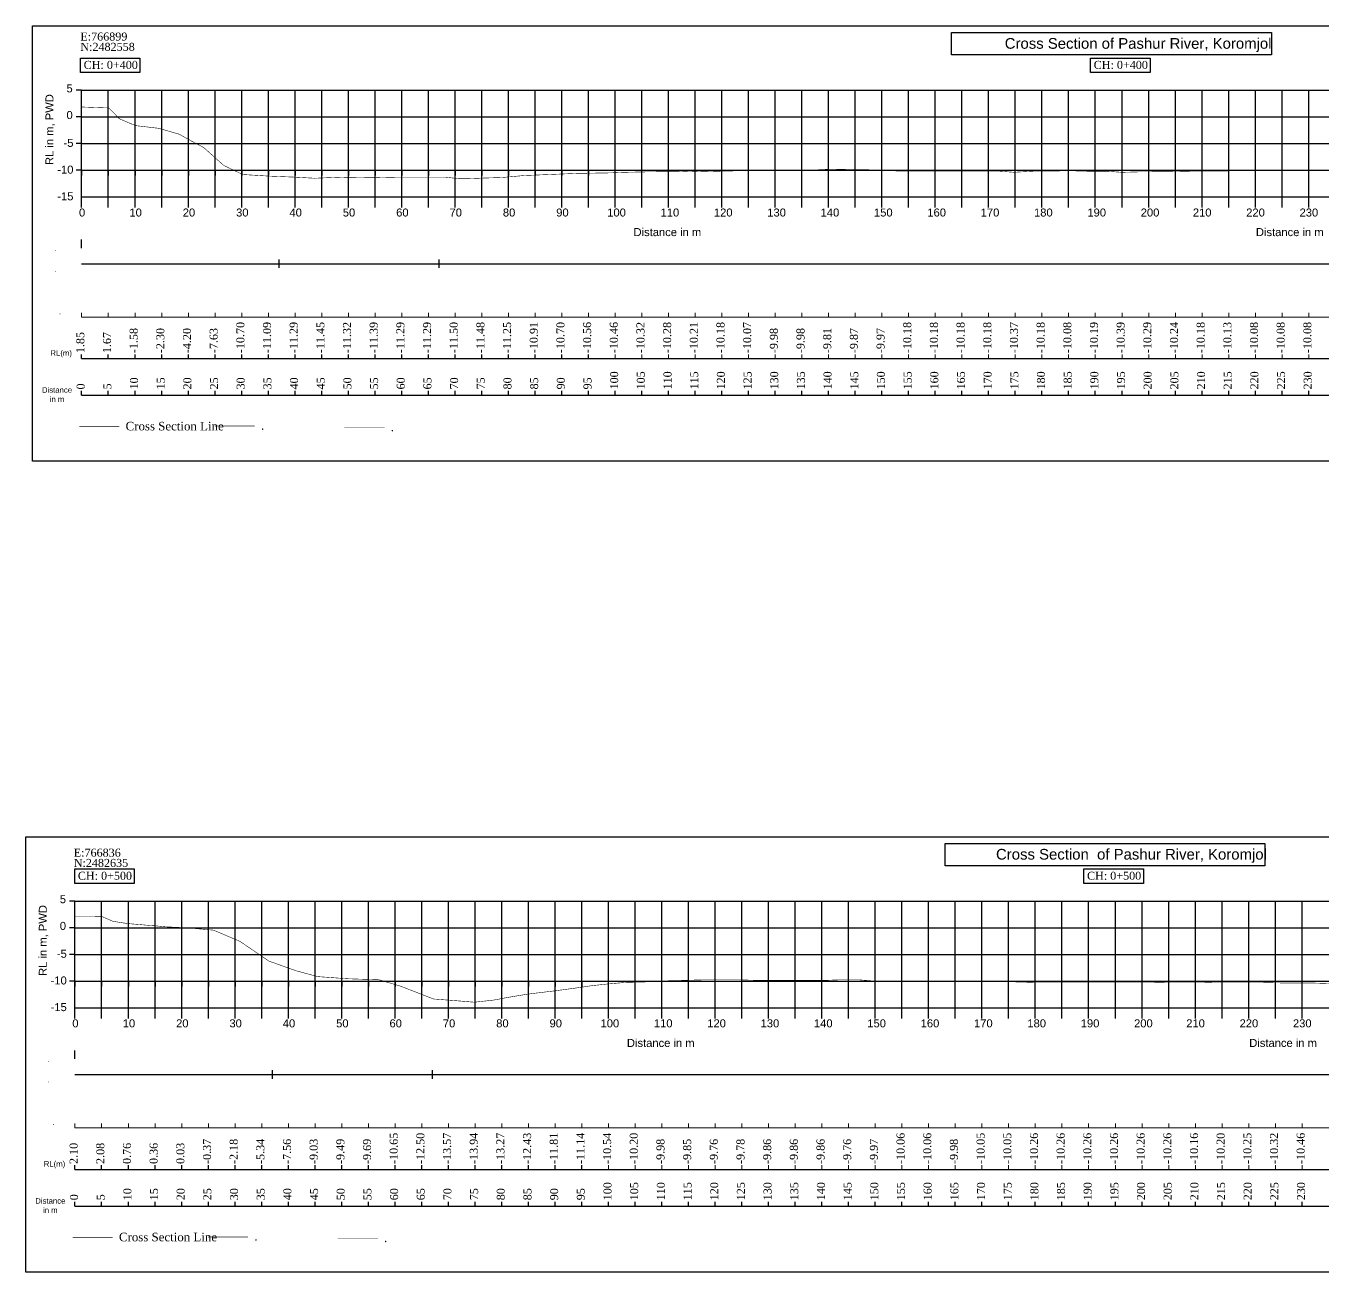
# Model space of a CAD drawing. Header units: inches. Extents: x 48 to 1763, y 126 to 359.
# Drawn here: x 986.5 to 1229.6, y 125.5 to 359 of the extents above; entities that cross this region are included whole.
import ezdxf

# ---------------------------------------------------------------- set-up
doc = ezdxf.new("R2010")
doc.units = ezdxf.units.IN
doc.header["$MEASUREMENT"] = 0
for name, color, linetype, lineweight in [('CS Line Prework', 3, 'Continuous', 30), ('Plate', 7, 'Continuous', 0), ('Text Post RL', 7, 'Continuous', 0)]:
    doc.layers.add(name, color=color, linetype=linetype, lineweight=lineweight)
for name, color, linetype in [('CS No', 7, 'Continuous'), ('Design marker', 7, 'Continuous'), ('Heading', 7, 'Continuous'), ('Major Grid', 253, 'Continuous'), ('Text_Design RL', 7, 'Continuous'), ('Text_Distance', 7, 'Continuous'), ('Text_Pre RL', 7, 'Continuous')]:
    doc.layers.add(name, color=color, linetype=linetype)
doc.styles.add('CS', font='times.ttf', dxfattribs={"height": 1})
doc.styles.add('EL', font='times.ttf', dxfattribs={"height": 1.6})
doc.styles.get("Standard").update_dxf_attribs({"font": 'arial.ttf'})

msp = doc.modelspace()

# ---------------------------------------------------------------- linework, layer by layer
for points in [[(987.75, 358.97), (1401.97, 358.97), (1401.97, 277.43), (987.75, 277.43)], [(1160.02, 357.73), (1219.96, 357.73), (1219.96, 353.56), (1160.02, 353.56)], [(996.75, 352.94), (1007.88, 352.94), (1007.88, 350.23), (996.75, 350.23)], [(1186.07, 352.94), (1197.2, 352.94), (1197.2, 350.23), (1186.07, 350.23)], [(986.51, 207.06), (1400.73, 207.06), (1400.73, 125.52), (986.51, 125.52)], [(1158.78, 205.81), (1218.72, 205.81), (1218.72, 201.64), (1158.78, 201.64)], [(995.66, 201.03), (1006.79, 201.03), (1006.79, 198.31), (995.66, 198.31)], [(1184.82, 201.03), (1195.95, 201.03), (1195.95, 198.31), (1184.82, 198.31)]]:
    msp.add_lwpolyline(points, close=True)
at = {"layer": 'CS Line Prework', "const_width": 0.1}
for points in [[(996.95, 343.79), (1002.02, 343.61), (1004.04, 341.58), (1006.07, 340.71), (1007.08, 340.3), (1007.08, 340.3), (1007.08, 340.3), (1007.08, 340.3), (1007.08, 340.3), (1011.43, 339.79), (1015.24, 338.69), (1017.55, 337.4), (1019.82, 336.2), (1023.58, 332.84), (1027.14, 331.14), (1032.09, 330.84), (1037.04, 330.64), (1040.6, 330.44), (1045.55, 330.64), (1051.59, 330.54), (1056.53, 330.65), (1061.28, 330.65), (1065.04, 330.65), (1067.49, 330.38), (1069.81, 330.38), (1072.48, 330.48), (1075.78, 330.58), (1079.89, 330.95), (1084.84, 331.15), (1089.78, 331.35), (1096.12, 331.45), (1098.59, 331.55), (1103.54, 331.65), (1108.44, 331.67), (1110.91, 331.77), (1113.59, 331.67), (1117.25, 331.77), (1121.11, 331.87), (1123.78, 331.87), (1127.61, 331.97), (1131.46, 331.96), (1133.53, 331.95), (1137.4, 332.15), (1140.7, 332.08), (1143.75, 332.05), (1147.04, 331.96), (1150.48, 331.76), (1153.88, 331.76), (1157.75, 331.76), (1160.42, 331.76), (1164.24, 331.76), (1169.03, 331.76), (1171.7, 331.56), (1175.38, 331.76), (1178.2, 331.76), (1181.86, 331.86), (1185.46, 331.75), (1189.13, 331.75), (1191.96, 331.55), (1195.63, 331.65), (1199.88, 331.66), (1204.94, 331.76), (1209.73, 331.76), (1213.79, 331.86), (1218.99, 331.86), (1222.86, 331.86), (1227.66, 331.86), (1231.67, 331.96)], [(995.7, 192.13), (1000.77, 192.11), (1002.8, 191.23), (1004.72, 190.93), (1005.7, 190.79), (1007.71, 190.63), (1009.71, 190.45), (1010.71, 190.39), (1012.69, 190.19), (1015.72, 190.06), (1015.72, 190.06), (1015.72, 190.06), (1015.72, 190.06), (1018.24, 189.87), (1021.66, 189.57), (1026.61, 187.47), (1032.05, 183.77), (1037.11, 181.97), (1041.18, 180.87), (1046.69, 180.47), (1052.71, 180.27), (1056.73, 179.07), (1062.91, 176.67), (1066.92, 176.37), (1070.53, 176.07), (1074.19, 176.47), (1076.83, 176.97), (1080.43, 177.57), (1085.38, 178.17), (1089.2, 178.67), (1092.6, 179.17), (1095.43, 179.47), (1098.77, 179.77), (1102.5, 179.87), (1106.26, 180.07), (1110.16, 180.17), (1113.84, 180.27), (1117.24, 180.27), (1119.87, 180.27), (1123.4, 180.17), (1127.1, 180.17), (1130.5, 180.17), (1133.13, 180.17), (1136.54, 180.17), (1139.17, 180.27), (1142.57, 180.27), (1145.05, 180.07), (1148.6, 179.97), (1153.7, 179.97), (1157.11, 179.97), (1162.21, 180.07), (1165.82, 179.97), (1169.48, 180.07), (1172.11, 179.87), (1175.52, 179.77), (1178.19, 179.77), (1180.67, 179.77), (1184.48, 179.77), (1187.89, 179.77), (1193.19, 179.77), (1197.78, 179.77), (1202.89, 179.87), (1205.36, 179.87), (1208.97, 179.77), (1214.07, 179.77), (1217.47, 179.77), (1222.42, 179.67), (1227.53, 179.67), (1230.74, 179.57)]]:
    msp.add_lwpolyline(points, dxfattribs=at)
at = {"layer": 'Design marker'}
for p, q in [((1033.95, 313.63), (1033.95, 315.23)), ((1063.95, 313.63), (1063.95, 315.23)), ((1032.7, 161.71), (1032.7, 163.31)), ((1062.7, 161.71), (1062.7, 163.31))]:
    msp.add_line(p, q, dxfattribs=at)
at = {"layer": 'Major Grid', "linetype": 'Continuous'}
for p, q in [((996.95, 346.94), (995.95, 346.94)), ((996.95, 324.94), (996.95, 346.94)), ((996.95, 346.94), (1401.97, 346.94)), ((1001.95, 324.94), (1001.95, 346.94)), ((1006.95, 324.94), (1006.95, 346.94)), ((1011.95, 324.94), (1011.95, 346.94)), ((1016.95, 324.94), (1016.95, 346.94)), ((1021.95, 324.94), (1021.95, 346.94)), ((1026.95, 324.94), (1026.95, 346.94)), ((1031.95, 324.94), (1031.95, 346.94)), ((1036.95, 324.94), (1036.95, 346.94)), ((1041.95, 324.94), (1041.95, 346.94)), ((1046.95, 324.94), (1046.95, 346.94)), ((1051.95, 324.94), (1051.95, 346.94)), ((1056.95, 324.94), (1056.95, 346.94)), ((1061.95, 324.94), (1061.95, 346.94)), ((1066.95, 324.94), (1066.95, 346.94)), ((1071.95, 324.94), (1071.95, 346.94)), ((1076.95, 324.94), (1076.95, 346.94)), ((1081.95, 324.94), (1081.95, 346.94)), ((1086.95, 324.94), (1086.95, 346.94)), ((1091.95, 324.94), (1091.95, 346.94)), ((1096.95, 324.94), (1096.95, 346.94)), ((1101.95, 324.94), (1101.95, 346.94)), ((1106.95, 324.94), (1106.95, 346.94)), ((1111.95, 324.94), (1111.95, 346.94)), ((1116.95, 324.94), (1116.95, 346.94)), ((1121.95, 324.94), (1121.95, 346.94)), ((1126.95, 324.94), (1126.95, 346.94)), ((1131.95, 324.94), (1131.95, 346.94)), ((1136.95, 324.94), (1136.95, 346.94)), ((1141.95, 324.94), (1141.95, 346.94)), ((1146.95, 324.94), (1146.95, 346.94)), ((1151.95, 324.94), (1151.95, 346.94)), ((1156.95, 324.94), (1156.95, 346.94)), ((1161.95, 324.94), (1161.95, 346.94)), ((1166.95, 324.94), (1166.95, 346.94)), ((1171.95, 324.94), (1171.95, 346.94)), ((1176.95, 324.94), (1176.95, 346.94)), ((1181.95, 324.94), (1181.95, 346.94)), ((1186.95, 324.94), (1186.95, 346.94)), ((1191.95, 324.94), (1191.95, 346.94)), ((1196.95, 324.94), (1196.95, 346.94)), ((1201.95, 324.94), (1201.95, 346.94)), ((1206.95, 324.94), (1206.95, 346.94)), ((1211.95, 324.94), (1211.95, 346.94)), ((1216.95, 324.94), (1216.95, 346.94)), ((1221.95, 324.94), (1221.95, 346.94)), ((1226.95, 324.94), (1226.95, 346.94)), ((996.95, 341.94), (995.95, 341.94)), ((996.95, 341.94), (1401.97, 341.94)), ((996.95, 336.94), (995.95, 336.94)), ((996.95, 336.94), (1401.97, 336.94)), ((996.95, 331.94), (995.95, 331.94)), ((996.95, 331.94), (996.95, 330.94)), ((996.95, 331.94), (1401.97, 331.94)), ((996.95, 331.94), (1401.97, 331.94)), ((1001.95, 331.94), (1001.95, 330.94)), ((1006.95, 331.94), (1006.95, 330.94)), ((1011.95, 331.94), (1011.95, 330.94)), ((1016.95, 331.94), (1016.95, 330.94)), ((1021.95, 331.94), (1021.95, 330.94)), ((1026.95, 331.94), (1026.95, 330.94)), ((1031.95, 331.94), (1031.95, 330.94)), ((1036.95, 331.94), (1036.95, 330.94)), ((1041.95, 331.94), (1041.95, 330.94)), ((1046.95, 331.94), (1046.95, 330.94)), ((1051.95, 331.94), (1051.95, 330.94)), ((1056.95, 331.94), (1056.95, 330.94)), ((1061.95, 331.94), (1061.95, 330.94)), ((1066.95, 331.94), (1066.95, 330.94)), ((1071.95, 331.94), (1071.95, 330.94)), ((1076.95, 331.94), (1076.95, 330.94)), ((1081.95, 331.94), (1081.95, 330.94)), ((1086.95, 331.94), (1086.95, 330.94)), ((1091.95, 331.94), (1091.95, 330.94)), ((996.95, 326.94), (1401.97, 326.94)), ((995.7, 195.03), (994.7, 195.03)), ((995.7, 173.03), (995.7, 195.03)), ((995.7, 195.03), (1400.73, 195.03)), ((1000.7, 173.03), (1000.7, 195.03)), ((1005.7, 173.03), (1005.7, 195.03)), ((1010.7, 173.03), (1010.7, 195.03)), ((1015.7, 173.03), (1015.7, 195.03)), ((1020.7, 173.03), (1020.7, 195.03)), ((1025.7, 173.03), (1025.7, 195.03)), ((1030.7, 173.03), (1030.7, 195.03)), ((1035.7, 173.03), (1035.7, 195.03)), ((1040.7, 173.03), (1040.7, 195.03)), ((1045.7, 173.03), (1045.7, 195.03)), ((1050.7, 173.03), (1050.7, 195.03)), ((1055.7, 173.03), (1055.7, 195.03)), ((1060.7, 173.03), (1060.7, 195.03)), ((1065.7, 173.03), (1065.7, 195.03)), ((1070.7, 173.03), (1070.7, 195.03)), ((1075.7, 173.03), (1075.7, 195.03)), ((1080.7, 173.03), (1080.7, 195.03)), ((1085.7, 173.03), (1085.7, 195.03)), ((1090.7, 173.03), (1090.7, 195.03)), ((1095.7, 173.03), (1095.7, 195.03)), ((1100.7, 173.03), (1100.7, 195.03)), ((1105.7, 173.03), (1105.7, 195.03)), ((1110.7, 173.03), (1110.7, 195.03)), ((1115.7, 173.03), (1115.7, 195.03)), ((1120.7, 173.03), (1120.7, 195.03)), ((1125.7, 173.03), (1125.7, 195.03)), ((1130.7, 173.03), (1130.7, 195.03)), ((1135.7, 173.03), (1135.7, 195.03)), ((1140.7, 173.03), (1140.7, 195.03)), ((1145.7, 173.03), (1145.7, 195.03)), ((1150.7, 173.03), (1150.7, 195.03)), ((1155.7, 173.03), (1155.7, 195.03)), ((1160.7, 173.03), (1160.7, 195.03)), ((1165.7, 173.03), (1165.7, 195.03)), ((1170.7, 173.03), (1170.7, 195.03)), ((1175.7, 173.03), (1175.7, 195.03)), ((1180.7, 173.03), (1180.7, 195.03)), ((1185.7, 173.03), (1185.7, 195.03)), ((1190.7, 173.03), (1190.7, 195.03)), ((1195.7, 173.03), (1195.7, 195.03)), ((1200.7, 173.03), (1200.7, 195.03)), ((1205.7, 173.03), (1205.7, 195.03)), ((1210.7, 173.03), (1210.7, 195.03)), ((1215.7, 173.03), (1215.7, 195.03)), ((1220.7, 173.03), (1220.7, 195.03)), ((1225.7, 173.03), (1225.7, 195.03)), ((995.7, 190.03), (994.7, 190.03)), ((995.7, 190.03), (1400.73, 190.03)), ((995.7, 185.03), (994.7, 185.03)), ((995.7, 185.03), (1400.73, 185.03)), ((995.7, 180.03), (994.7, 180.03)), ((995.7, 180.03), (995.7, 179.03)), ((995.7, 180.03), (1400.73, 180.03)), ((995.7, 180.03), (1400.73, 180.03)), ((1000.7, 180.03), (1000.7, 179.03)), ((1005.7, 180.03), (1005.7, 179.03)), ((1010.7, 180.03), (1010.7, 179.03)), ((1015.7, 180.03), (1015.7, 179.03)), ((1020.7, 180.03), (1020.7, 179.03)), ((1025.7, 180.03), (1025.7, 179.03)), ((1030.7, 180.03), (1030.7, 179.03)), ((1035.7, 180.03), (1035.7, 179.03)), ((1040.7, 180.03), (1040.7, 179.03)), ((1045.7, 180.03), (1045.7, 179.03)), ((1050.7, 180.03), (1050.7, 179.03)), ((1055.7, 180.03), (1055.7, 179.03)), ((1060.7, 180.03), (1060.7, 179.03)), ((1065.7, 180.03), (1065.7, 179.03)), ((1070.7, 180.03), (1070.7, 179.03)), ((1075.7, 180.03), (1075.7, 179.03)), ((1080.7, 180.03), (1080.7, 179.03)), ((1085.7, 180.03), (1085.7, 179.03)), ((1090.7, 180.03), (1090.7, 179.03)), ((995.7, 175.03), (1400.73, 175.03))]:
    msp.add_line(p, q, dxfattribs=at)
at = {"layer": 'Plate', "color": 3, "const_width": 0.1}
for points in [[(1004.01, 283.88), (996.5, 283.88)], [(1002.77, 131.97), (995.25, 131.97)]]:
    msp.add_lwpolyline(points, dxfattribs=at)
at = {"layer": 'Plate', "color": 1, "const_width": 0.1}
for points in [[(1029.4, 284.02), (1021.88, 284.02)], [(1028.15, 132.1), (1020.63, 132.1)]]:
    msp.add_lwpolyline(points, dxfattribs=at)
at = {"layer": 'Plate', "const_width": 0.1}
for points in [[(1053.72, 283.73), (1046.2, 283.73)], [(1052.47, 131.81), (1044.95, 131.81)]]:
    msp.add_lwpolyline(points, dxfattribs=at)
at = {"layer": 'Text Post RL'}
for p, q in [((996.95, 304.44), (996.95, 305.24)), ((996.95, 304.44), (996.95, 305.24)), ((1001.95, 304.44), (1001.95, 305.24)), ((1006.95, 304.44), (1006.95, 305.24)), ((1011.95, 304.44), (1011.95, 305.24)), ((1016.95, 304.44), (1016.95, 305.24)), ((1021.95, 304.44), (1021.95, 305.24)), ((1026.95, 304.44), (1026.95, 305.24)), ((1031.95, 304.44), (1031.95, 305.24)), ((1036.95, 304.44), (1036.95, 305.24)), ((1041.95, 304.44), (1041.95, 305.24)), ((1046.95, 304.44), (1046.95, 305.24)), ((1051.95, 304.44), (1051.95, 305.24)), ((1056.95, 304.44), (1056.95, 305.24)), ((1061.95, 304.44), (1061.95, 305.24)), ((1066.95, 304.44), (1066.95, 305.24)), ((1071.95, 304.44), (1071.95, 305.24)), ((1076.95, 304.44), (1076.95, 305.24)), ((1081.95, 304.44), (1081.95, 305.24)), ((1086.95, 304.44), (1086.95, 305.24)), ((1091.95, 304.44), (1091.95, 305.24)), ((1096.95, 304.44), (1096.95, 305.24)), ((1101.95, 304.44), (1101.95, 305.24)), ((1106.95, 304.44), (1106.95, 305.24)), ((1111.95, 304.44), (1111.95, 305.24)), ((1116.95, 304.44), (1116.95, 305.24)), ((1121.95, 304.44), (1121.95, 305.24)), ((1126.95, 304.44), (1126.95, 305.24)), ((1131.95, 304.44), (1131.95, 305.24)), ((1136.95, 304.44), (1136.95, 305.24)), ((1141.95, 304.44), (1141.95, 305.24)), ((1146.95, 304.44), (1146.95, 305.24)), ((1151.95, 304.44), (1151.95, 305.24)), ((1156.95, 304.44), (1156.95, 305.24)), ((1161.95, 304.44), (1161.95, 305.24)), ((1166.95, 304.44), (1166.95, 305.24)), ((1171.95, 304.44), (1171.95, 305.24)), ((1176.95, 304.44), (1176.95, 305.24)), ((1181.95, 304.44), (1181.95, 305.24)), ((1186.95, 304.44), (1186.95, 305.24)), ((1191.95, 304.44), (1191.95, 305.24)), ((1196.95, 304.44), (1196.95, 305.24)), ((1201.95, 304.44), (1201.95, 305.24)), ((1206.95, 304.44), (1206.95, 305.24)), ((1211.95, 304.44), (1211.95, 305.24)), ((1216.95, 304.44), (1216.95, 305.24)), ((1221.95, 304.44), (1221.95, 305.24)), ((1226.95, 304.44), (1226.95, 305.24)), ((1096.95, 296.65), (1096.95, 297.45)), ((1101.95, 296.65), (1101.95, 297.45)), ((1106.95, 296.65), (1106.95, 297.45)), ((1111.95, 296.65), (1111.95, 297.45)), ((1116.95, 296.65), (1116.95, 297.45)), ((1121.95, 296.65), (1121.95, 297.45)), ((1126.95, 296.65), (1126.95, 297.45)), ((1131.95, 296.65), (1131.95, 297.45)), ((1136.95, 296.65), (1136.95, 297.45)), ((1141.95, 296.65), (1141.95, 297.45)), ((1146.95, 296.65), (1146.95, 297.45)), ((1151.95, 296.65), (1151.95, 297.45)), ((1156.95, 296.65), (1156.95, 297.45)), ((1161.95, 296.65), (1161.95, 297.45)), ((1166.95, 296.65), (1166.95, 297.45)), ((1171.95, 296.65), (1171.95, 297.45)), ((1176.95, 296.65), (1176.95, 297.45)), ((1181.95, 296.65), (1181.95, 297.45)), ((1186.95, 296.65), (1186.95, 297.45)), ((1191.95, 296.65), (1191.95, 297.45)), ((1196.95, 296.65), (1196.95, 297.45)), ((1201.95, 296.65), (1201.95, 297.45)), ((1206.95, 296.65), (1206.95, 297.45)), ((1211.95, 296.65), (1211.95, 297.45)), ((1216.95, 296.65), (1216.95, 297.45)), ((1221.95, 296.65), (1221.95, 297.45)), ((1226.95, 296.65), (1226.95, 297.45)), ((995.7, 152.53), (995.7, 153.33)), ((995.7, 152.53), (995.7, 153.33)), ((1000.7, 152.53), (1000.7, 153.33)), ((1005.7, 152.53), (1005.7, 153.33)), ((1010.7, 152.53), (1010.7, 153.33)), ((1015.7, 152.53), (1015.7, 153.33)), ((1020.7, 152.53), (1020.7, 153.33)), ((1025.7, 152.53), (1025.7, 153.33)), ((1030.7, 152.53), (1030.7, 153.33)), ((1035.7, 152.53), (1035.7, 153.33)), ((1040.7, 152.53), (1040.7, 153.33)), ((1045.7, 152.53), (1045.7, 153.33)), ((1050.7, 152.53), (1050.7, 153.33)), ((1055.7, 152.53), (1055.7, 153.33)), ((1060.7, 152.53), (1060.7, 153.33)), ((1065.7, 152.53), (1065.7, 153.33)), ((1070.7, 152.53), (1070.7, 153.33)), ((1075.7, 152.53), (1075.7, 153.33)), ((1080.7, 152.53), (1080.7, 153.33)), ((1085.7, 152.53), (1085.7, 153.33)), ((1090.7, 152.53), (1090.7, 153.33)), ((1095.7, 152.53), (1095.7, 153.33)), ((1100.7, 152.53), (1100.7, 153.33)), ((1105.7, 152.53), (1105.7, 153.33)), ((1110.7, 152.53), (1110.7, 153.33)), ((1115.7, 152.53), (1115.7, 153.33)), ((1120.7, 152.53), (1120.7, 153.33)), ((1125.7, 152.53), (1125.7, 153.33)), ((1130.7, 152.53), (1130.7, 153.33)), ((1135.7, 152.53), (1135.7, 153.33)), ((1140.7, 152.53), (1140.7, 153.33)), ((1145.7, 152.53), (1145.7, 153.33)), ((1150.7, 152.53), (1150.7, 153.33)), ((1155.7, 152.53), (1155.7, 153.33)), ((1160.7, 152.53), (1160.7, 153.33)), ((1165.7, 152.53), (1165.7, 153.33)), ((1170.7, 152.53), (1170.7, 153.33)), ((1175.7, 152.53), (1175.7, 153.33)), ((1180.7, 152.53), (1180.7, 153.33)), ((1185.7, 152.53), (1185.7, 153.33)), ((1190.7, 152.53), (1190.7, 153.33)), ((1195.7, 152.53), (1195.7, 153.33)), ((1200.7, 152.53), (1200.7, 153.33)), ((1205.7, 152.53), (1205.7, 153.33)), ((1210.7, 152.53), (1210.7, 153.33)), ((1215.7, 152.53), (1215.7, 153.33)), ((1220.7, 152.53), (1220.7, 153.33)), ((1225.7, 152.53), (1225.7, 153.33)), ((1095.7, 144.74), (1095.7, 145.54)), ((1100.7, 144.74), (1100.7, 145.54)), ((1105.7, 144.74), (1105.7, 145.54)), ((1110.7, 144.74), (1110.7, 145.54)), ((1115.7, 144.74), (1115.7, 145.54)), ((1120.7, 144.74), (1120.7, 145.54)), ((1125.7, 144.74), (1125.7, 145.54)), ((1130.7, 144.74), (1130.7, 145.54)), ((1135.7, 144.74), (1135.7, 145.54)), ((1140.7, 144.74), (1140.7, 145.54)), ((1145.7, 144.74), (1145.7, 145.54)), ((1150.7, 144.74), (1150.7, 145.54)), ((1155.7, 144.74), (1155.7, 145.54)), ((1160.7, 144.74), (1160.7, 145.54)), ((1165.7, 144.74), (1165.7, 145.54)), ((1170.7, 144.74), (1170.7, 145.54)), ((1175.7, 144.74), (1175.7, 145.54)), ((1180.7, 144.74), (1180.7, 145.54)), ((1185.7, 144.74), (1185.7, 145.54)), ((1190.7, 144.74), (1190.7, 145.54)), ((1195.7, 144.74), (1195.7, 145.54)), ((1200.7, 144.74), (1200.7, 145.54)), ((1205.7, 144.74), (1205.7, 145.54)), ((1210.7, 144.74), (1210.7, 145.54)), ((1215.7, 144.74), (1215.7, 145.54)), ((1220.7, 144.74), (1220.7, 145.54)), ((1225.7, 144.74), (1225.7, 145.54))]:
    msp.add_line(p, q, dxfattribs=at)
at = {"layer": 'Text Post RL', "linetype": 'Continuous'}
for p, q in [((996.95, 304.44), (1401.97, 304.44)), ((995.7, 152.53), (1400.73, 152.53))]:
    msp.add_line(p, q, dxfattribs=at)
at = {"layer": 'Text_Design RL'}
for p, q in [((996.95, 317.35), (996.95, 318.95)), ((995.7, 165.44), (995.7, 167.04))]:
    msp.add_line(p, q, dxfattribs=at)
at = {"layer": 'Text_Design RL', "linetype": 'Continuous'}
for p, q in [((996.95, 314.43), (1401.97, 314.43)), ((995.7, 162.51), (1400.73, 162.51))]:
    msp.add_line(p, q, dxfattribs=at)
at = {"layer": 'Text_Distance'}
for p, q in [((996.95, 289.8), (996.95, 290.6)), ((996.95, 289.8), (996.95, 290.6)), ((1001.95, 289.8), (1001.95, 290.6)), ((1006.95, 289.8), (1006.95, 290.6)), ((1011.95, 289.8), (1011.95, 290.6)), ((1016.95, 289.8), (1016.95, 290.6)), ((1021.95, 289.8), (1021.95, 290.6)), ((1026.95, 289.8), (1026.95, 290.6)), ((1031.95, 289.8), (1031.95, 290.6)), ((1036.95, 289.8), (1036.95, 290.6)), ((1041.95, 289.8), (1041.95, 290.6)), ((1046.95, 289.8), (1046.95, 290.6)), ((1051.95, 289.8), (1051.95, 290.6)), ((1056.95, 289.8), (1056.95, 290.6)), ((1061.95, 289.8), (1061.95, 290.6)), ((1066.95, 289.8), (1066.95, 290.6)), ((1071.95, 289.8), (1071.95, 290.6)), ((1076.95, 289.8), (1076.95, 290.6)), ((1081.95, 289.8), (1081.95, 290.6)), ((1086.95, 289.8), (1086.95, 290.6)), ((1091.95, 289.8), (1091.95, 290.6)), ((1096.95, 289.8), (1096.95, 290.6)), ((1101.95, 289.8), (1101.95, 290.6)), ((1106.95, 289.8), (1106.95, 290.6)), ((1111.95, 289.8), (1111.95, 290.6)), ((1116.95, 289.8), (1116.95, 290.6)), ((1121.95, 289.8), (1121.95, 290.6)), ((1126.95, 289.8), (1126.95, 290.6)), ((1131.95, 289.8), (1131.95, 290.6)), ((1136.95, 289.8), (1136.95, 290.6)), ((1141.95, 289.8), (1141.95, 290.6)), ((1146.95, 289.8), (1146.95, 290.6)), ((1151.95, 289.8), (1151.95, 290.6)), ((1156.95, 289.8), (1156.95, 290.6)), ((1161.95, 289.8), (1161.95, 290.6)), ((1166.95, 289.8), (1166.95, 290.6)), ((1171.95, 289.8), (1171.95, 290.6)), ((1176.95, 289.8), (1176.95, 290.6)), ((1181.95, 289.8), (1181.95, 290.6)), ((1186.95, 289.8), (1186.95, 290.6)), ((1191.95, 289.8), (1191.95, 290.6)), ((1196.95, 289.8), (1196.95, 290.6)), ((1201.95, 289.8), (1201.95, 290.6)), ((1206.95, 289.8), (1206.95, 290.6)), ((1211.95, 289.8), (1211.95, 290.6)), ((1216.95, 289.8), (1216.95, 290.6)), ((1221.95, 289.8), (1221.95, 290.6)), ((1226.95, 289.8), (1226.95, 290.6)), ((995.7, 137.88), (995.7, 138.68)), ((995.7, 137.88), (995.7, 138.68)), ((1000.7, 137.88), (1000.7, 138.68)), ((1005.7, 137.88), (1005.7, 138.68)), ((1010.7, 137.88), (1010.7, 138.68)), ((1015.7, 137.88), (1015.7, 138.68)), ((1020.7, 137.88), (1020.7, 138.68)), ((1025.7, 137.88), (1025.7, 138.68)), ((1030.7, 137.88), (1030.7, 138.68)), ((1035.7, 137.88), (1035.7, 138.68)), ((1040.7, 137.88), (1040.7, 138.68)), ((1045.7, 137.88), (1045.7, 138.68)), ((1050.7, 137.88), (1050.7, 138.68)), ((1055.7, 137.88), (1055.7, 138.68)), ((1060.7, 137.88), (1060.7, 138.68)), ((1065.7, 137.88), (1065.7, 138.68)), ((1070.7, 137.88), (1070.7, 138.68)), ((1075.7, 137.88), (1075.7, 138.68)), ((1080.7, 137.88), (1080.7, 138.68)), ((1085.7, 137.88), (1085.7, 138.68)), ((1090.7, 137.88), (1090.7, 138.68)), ((1095.7, 137.88), (1095.7, 138.68)), ((1100.7, 137.88), (1100.7, 138.68)), ((1105.7, 137.88), (1105.7, 138.68)), ((1110.7, 137.88), (1110.7, 138.68)), ((1115.7, 137.88), (1115.7, 138.68)), ((1120.7, 137.88), (1120.7, 138.68)), ((1125.7, 137.88), (1125.7, 138.68)), ((1130.7, 137.88), (1130.7, 138.68)), ((1135.7, 137.88), (1135.7, 138.68)), ((1140.7, 137.88), (1140.7, 138.68)), ((1145.7, 137.88), (1145.7, 138.68)), ((1150.7, 137.88), (1150.7, 138.68)), ((1155.7, 137.88), (1155.7, 138.68)), ((1160.7, 137.88), (1160.7, 138.68)), ((1165.7, 137.88), (1165.7, 138.68)), ((1170.7, 137.88), (1170.7, 138.68)), ((1175.7, 137.88), (1175.7, 138.68)), ((1180.7, 137.88), (1180.7, 138.68)), ((1185.7, 137.88), (1185.7, 138.68)), ((1190.7, 137.88), (1190.7, 138.68)), ((1195.7, 137.88), (1195.7, 138.68)), ((1200.7, 137.88), (1200.7, 138.68)), ((1205.7, 137.88), (1205.7, 138.68)), ((1210.7, 137.88), (1210.7, 138.68)), ((1215.7, 137.88), (1215.7, 138.68)), ((1220.7, 137.88), (1220.7, 138.68)), ((1225.7, 137.88), (1225.7, 138.68))]:
    msp.add_line(p, q, dxfattribs=at)
at = {"layer": 'Text_Distance', "linetype": 'Continuous'}
for p, q in [((996.95, 289.8), (1401.97, 289.8)), ((995.7, 137.88), (1400.73, 137.88))]:
    msp.add_line(p, q, dxfattribs=at)
at = {"layer": 'Text_Pre RL'}
for p, q in [((996.95, 296.65), (996.95, 297.45)), ((996.95, 296.65), (996.95, 297.45)), ((1001.95, 296.65), (1001.95, 297.45)), ((1006.95, 296.65), (1006.95, 297.45)), ((1011.95, 296.65), (1011.95, 297.45)), ((1016.95, 296.65), (1016.95, 297.45)), ((1021.95, 296.65), (1021.95, 297.45)), ((1026.95, 296.65), (1026.95, 297.45)), ((1031.95, 296.65), (1031.95, 297.45)), ((1036.95, 296.65), (1036.95, 297.45)), ((1041.95, 296.65), (1041.95, 297.45)), ((1046.95, 296.65), (1046.95, 297.45)), ((1051.95, 296.65), (1051.95, 297.45)), ((1056.95, 296.65), (1056.95, 297.45)), ((1061.95, 296.65), (1061.95, 297.45)), ((1066.95, 296.65), (1066.95, 297.45)), ((1071.95, 296.65), (1071.95, 297.45)), ((1076.95, 296.65), (1076.95, 297.45)), ((1081.95, 296.65), (1081.95, 297.45)), ((1086.95, 296.65), (1086.95, 297.45)), ((1091.95, 296.65), (1091.95, 297.45)), ((995.7, 144.74), (995.7, 145.54)), ((995.7, 144.74), (995.7, 145.54)), ((1000.7, 144.74), (1000.7, 145.54)), ((1005.7, 144.74), (1005.7, 145.54)), ((1010.7, 144.74), (1010.7, 145.54)), ((1015.7, 144.74), (1015.7, 145.54)), ((1020.7, 144.74), (1020.7, 145.54)), ((1025.7, 144.74), (1025.7, 145.54)), ((1030.7, 144.74), (1030.7, 145.54)), ((1035.7, 144.74), (1035.7, 145.54)), ((1040.7, 144.74), (1040.7, 145.54)), ((1045.7, 144.74), (1045.7, 145.54)), ((1050.7, 144.74), (1050.7, 145.54)), ((1055.7, 144.74), (1055.7, 145.54)), ((1060.7, 144.74), (1060.7, 145.54)), ((1065.7, 144.74), (1065.7, 145.54)), ((1070.7, 144.74), (1070.7, 145.54)), ((1075.7, 144.74), (1075.7, 145.54)), ((1080.7, 144.74), (1080.7, 145.54)), ((1085.7, 144.74), (1085.7, 145.54)), ((1090.7, 144.74), (1090.7, 145.54))]:
    msp.add_line(p, q, dxfattribs=at)
at = {"layer": 'Text_Pre RL', "linetype": 'Continuous'}
for p, q in [((996.95, 296.65), (1401.97, 296.65)), ((995.7, 144.74), (1400.73, 144.74))]:
    msp.add_line(p, q, dxfattribs=at)

# ---------------------------------------------------------------- texts
at = {"layer": 'CS No', "color": 1, "style": 'CS'}
for s, p in [('E:766899', (996.71, 356.24)), ('N:2482558', (996.71, 354.31)), ('E:766836', (995.47, 203.34)), ('N:2482635', (995.47, 201.42))]:
    msp.add_text(s, height=1.5, dxfattribs=at).set_placement(p)
at = {"layer": 'CS No', "style": 'CS'}
for s, p in [('CH: 0+400', (997.33, 350.93)), ('CH: 0+400', (1186.65, 350.93)), ('CH: 0+500', (996.24, 199.01)), ('CH: 0+500', (1185.4, 199.01))]:
    msp.add_text(s, height=1.5, dxfattribs=at).set_placement(p)
at = {"layer": 'Heading', "char_height": 2, "width": 68.3537, "attachment_point": 2}
for s, insert in [('Cross Section of Pashur River, Koromjol', (1194.97, 356.7)), ('Cross Section  of Pashur River, Koromjol', (1193.72, 204.79))]:
    msp.add_mtext(s, dxfattribs=dict(at, insert=insert))
at = {"layer": 'Major Grid', "color": 7, "char_height": 1.5}
for s, insert, width, attachment_point in [('{\\fArial|b0|i0|c0|p34;5}', (995.27, 348.03), 0.7922, 3), ('{\\fArial|b0|i0|c0|p34;0}', (995.27, 343.03), 0.7922, 3), ('{\\fArial|b0|i0|c0|p34;-5}', (995.41, 337.81), 0.7922, 3), ('{\\fArial|b0|i0|c0|p34;-10}', (995.41, 332.81), 0.7922, 3), ('-15', (995.41, 327.81), 0.7922, 3), ('0', (996.45, 324.77), 0.7922, 1), ('10', (1005.9, 324.77), 0.7922, 1), ('20', (1015.9, 324.77), 0.7922, 1), ('30', (1025.9, 324.77), 0.7922, 1), ('40', (1035.9, 324.77), 0.7922, 1), ('50', (1045.9, 324.77), 0.7922, 1), ('60', (1055.9, 324.77), 0.7922, 1), ('70', (1065.9, 324.77), 0.7922, 1), ('80', (1075.9, 324.77), 0.7922, 1), ('90', (1085.9, 324.77), 0.7922, 1), ('100', (1095.46, 324.77), 0.7922, 1), ('110', (1105.46, 324.77), 0.7922, 1), ('120', (1115.46, 324.77), 0.7922, 1), ('130', (1125.46, 324.77), 0.7922, 1), ('140', (1135.46, 324.77), 0.7922, 1), ('150', (1145.46, 324.77), 0.7922, 1), ('160', (1155.46, 324.77), 0.7922, 1), ('170', (1165.46, 324.77), 0.7922, 1), ('180', (1175.46, 324.77), 0.7922, 1), ('190', (1185.46, 324.77), 0.7922, 1), ('200', (1195.46, 324.77), 0.7922, 1), ('210', (1205.23, 324.77), 0.7922, 1), ('220', (1215.23, 324.77), 0.7922, 1), ('230', (1225.23, 324.77), 0.7922, 1), ('{\\fArial|b0|i0|c0|p34;Distance in m}', (1100.39, 321.1), 14.2133, 1), ('{\\fArial|b0|i0|c0|p34;Distance in m}', (1217.05, 321.1), 14.2133, 1), ('{\\fArial|b0|i0|c0|p34;5}', (994.02, 196.12), 0.7922, 3), ('{\\fArial|b0|i0|c0|p34;0}', (994.02, 191.12), 0.7922, 3), ('{\\fArial|b0|i0|c0|p34;-5}', (994.16, 185.9), 0.7922, 3), ('{\\fArial|b0|i0|c0|p34;-10}', (994.16, 180.9), 0.7922, 3), ('-15', (994.16, 175.9), 0.7922, 3), ('0', (995.2, 172.86), 0.7922, 1), ('10', (1004.65, 172.86), 0.7922, 1), ('20', (1014.65, 172.86), 0.7922, 1), ('30', (1024.65, 172.86), 0.7922, 1), ('40', (1034.65, 172.86), 0.7922, 1), ('50', (1044.65, 172.86), 0.7922, 1), ('60', (1054.65, 172.86), 0.7922, 1), ('70', (1064.65, 172.86), 0.7922, 1), ('80', (1074.65, 172.86), 0.7922, 1), ('90', (1084.65, 172.86), 0.7922, 1), ('100', (1094.21, 172.86), 0.7922, 1), ('110', (1104.21, 172.86), 0.7922, 1), ('120', (1114.21, 172.86), 0.7922, 1), ('130', (1124.21, 172.86), 0.7922, 1), ('140', (1134.21, 172.86), 0.7922, 1), ('150', (1144.21, 172.86), 0.7922, 1), ('160', (1154.21, 172.86), 0.7922, 1), ('170', (1164.21, 172.86), 0.7922, 1), ('180', (1174.21, 172.86), 0.7922, 1), ('190', (1184.21, 172.86), 0.7922, 1), ('200', (1194.21, 172.86), 0.7922, 1), ('210', (1203.99, 172.86), 0.7922, 1), ('220', (1213.99, 172.86), 0.7922, 1), ('230', (1223.99, 172.86), 0.7922, 1), ('{\\fArial|b0|i0|c0|p34;Distance in m}', (1099.15, 169.19), 14.2133, 1), ('{\\fArial|b0|i0|c0|p34;Distance in m}', (1215.8, 169.19), 14.2133, 1)]:
    msp.add_mtext(s, dxfattribs=dict(at, insert=insert, width=width, attachment_point=attachment_point))
at = {"layer": 'Major Grid', "color": 7, "char_height": 1.5, "width": 23.1773, "attachment_point": 1, "rotation": 90}
for insert in [(990.16, 332.92), (988.92, 181)]:
    msp.add_mtext('{\\fArial|b0|i0|c0|p34;RL in m, PWD}', dxfattribs=dict(at, insert=insert))
at = {"layer": 'Plate', "style": 'EL'}
for s, p in [('Cross Section Line', (1005.19, 283.2)), ('.', (1030.57, 283.33)), ('.', (1054.89, 283.05)), ('Cross Section Line', (1003.94, 131.28)), ('.', (1029.32, 131.42)), ('.', (1053.64, 131.13))]:
    msp.add_text(s, height=1.6, dxfattribs=at).set_placement(p)
at = {"layer": 'Text Post RL', "char_height": 1.04, "width": 10.9783, "attachment_point": 2}
for insert in [(992.91, 306.01), (991.66, 154.1)]:
    msp.add_mtext('.', dxfattribs=dict(at, insert=insert))
at = {"layer": 'Text_Design RL', "color": 1, "char_height": 0.8, "width": 10.9783, "attachment_point": 2}
for insert in [(992, 317.59), (992, 313.76), (990.76, 165.68), (990.76, 161.84)]:
    msp.add_mtext('.', dxfattribs=dict(at, insert=insert))
at = {"layer": 'Text_Distance', "style": 'EL'}
for s, p in [('0', (997.51, 290.87)), ('5', (1002.51, 290.87)), ('10', (1007.51, 290.87)), ('15', (1012.51, 290.87)), ('20', (1017.51, 290.87)), ('25', (1022.51, 290.87)), ('30', (1027.51, 290.87)), ('35', (1032.51, 290.87)), ('40', (1037.51, 290.87)), ('45', (1042.51, 290.87)), ('50', (1047.51, 290.87)), ('55', (1052.51, 290.87)), ('60', (1057.51, 290.87)), ('65', (1062.51, 290.87)), ('70', (1067.51, 290.87)), ('75', (1072.51, 290.87)), ('80', (1077.51, 290.87)), ('85', (1082.51, 290.87)), ('90', (1087.51, 290.87)), ('95', (1092.51, 290.87)), ('100', (1097.51, 290.87)), ('105', (1102.51, 290.87)), ('110', (1107.51, 290.87)), ('115', (1112.51, 290.87)), ('120', (1117.51, 290.87)), ('125', (1122.51, 290.87)), ('130', (1127.51, 290.87)), ('135', (1132.51, 290.87)), ('140', (1137.51, 290.87)), ('145', (1142.51, 290.87)), ('150', (1147.51, 290.87)), ('155', (1152.51, 290.87)), ('160', (1157.51, 290.87)), ('165', (1162.51, 290.87)), ('170', (1167.51, 290.87)), ('175', (1172.51, 290.87)), ('180', (1177.51, 290.87)), ('185', (1182.51, 290.87)), ('190', (1187.51, 290.87)), ('195', (1192.51, 290.87)), ('200', (1197.51, 290.87)), ('205', (1202.51, 290.87)), ('210', (1207.51, 290.87)), ('215', (1212.51, 290.87)), ('220', (1217.51, 290.87)), ('225', (1222.51, 290.87)), ('230', (1227.51, 290.87)), ('10', (1006.26, 138.96)), ('15', (1011.26, 138.96)), ('20', (1016.26, 138.96)), ('25', (1021.26, 138.96)), ('30', (1026.26, 138.96)), ('35', (1031.26, 138.96)), ('40', (1036.26, 138.96)), ('45', (1041.26, 138.96)), ('50', (1046.26, 138.96)), ('55', (1051.26, 138.96)), ('60', (1056.26, 138.96)), ('65', (1061.26, 138.96)), ('70', (1066.26, 138.96)), ('75', (1071.26, 138.96)), ('80', (1076.26, 138.96)), ('85', (1081.26, 138.96)), ('90', (1086.26, 138.96)), ('95', (1091.26, 138.96)), ('100', (1096.26, 138.96)), ('105', (1101.26, 138.96)), ('110', (1106.26, 138.96)), ('115', (1111.26, 138.96)), ('120', (1116.26, 138.96)), ('125', (1121.26, 138.96)), ('130', (1126.26, 138.96)), ('135', (1131.26, 138.96)), ('140', (1136.26, 138.96)), ('145', (1141.26, 138.96)), ('150', (1146.26, 138.96)), ('155', (1151.26, 138.96)), ('160', (1156.26, 138.96)), ('165', (1161.26, 138.96)), ('170', (1166.26, 138.96)), ('175', (1171.26, 138.96)), ('180', (1176.26, 138.96)), ('185', (1181.26, 138.96)), ('190', (1186.26, 138.96)), ('195', (1191.26, 138.96)), ('200', (1196.26, 138.96)), ('205', (1201.26, 138.96)), ('210', (1206.26, 138.96)), ('215', (1211.26, 138.96)), ('220', (1216.26, 138.96)), ('225', (1221.26, 138.96)), ('230', (1226.26, 138.96)), ('0', (996.26, 138.96)), ('5', (1001.26, 138.96))]:
    msp.add_text(s, height=1.5, rotation=90, dxfattribs=at).set_placement(p)
at = {"layer": 'Text_Distance', "char_height": 1.04, "width": 10.9783, "attachment_point": 2}
for insert in [(992.33, 291.29), (991.08, 139.37)]:
    msp.add_mtext('{\\fArial|b0|i0|c0|p34;Distance\\Pin m}', dxfattribs=dict(at, insert=insert))
at = {"layer": 'Text_Pre RL', "style": 'CS'}
for s, p in [('1.85', (997.44, 297.67)), ('1.67', (1002.44, 297.67)), ('-1.58', (1007.44, 297.67)), ('-2.30', (1012.44, 297.67)), ('-4.20', (1017.44, 297.67)), ('-7.63', (1022.44, 297.67)), ('-10.70', (1027.44, 297.67)), ('-11.09', (1032.44, 297.67)), ('-11.29', (1037.44, 297.67)), ('-11.45', (1042.44, 297.67)), ('-11.32', (1047.44, 297.67)), ('-11.39', (1052.44, 297.67)), ('-11.29', (1057.44, 297.67)), ('-11.29', (1062.44, 297.67)), ('-11.50', (1067.44, 297.67)), ('-11.48', (1072.44, 297.67)), ('-11.25', (1077.44, 297.67)), ('-10.91', (1082.44, 297.67)), ('-10.70', (1087.44, 297.67)), ('-10.56', (1092.44, 297.67)), ('-10.46', (1097.44, 297.67)), ('-10.32', (1102.44, 297.67)), ('-10.28', (1107.44, 297.67)), ('-10.21', (1112.44, 297.67)), ('-10.18', (1117.44, 297.67)), ('-10.07', (1122.44, 297.67)), ('-9.98', (1127.44, 297.67)), ('-9.98', (1132.44, 297.67)), ('-9.81', (1137.44, 297.67)), ('-9.87', (1142.44, 297.67)), ('-9.97', (1147.44, 297.67)), ('-10.18', (1152.44, 297.67)), ('-10.18', (1157.44, 297.67)), ('-10.18', (1162.44, 297.67)), ('-10.18', (1167.44, 297.67)), ('-10.37', (1172.44, 297.67)), ('-10.18', (1177.44, 297.67)), ('-10.08', (1182.44, 297.67)), ('-10.19', (1187.44, 297.67)), ('-10.39', (1192.44, 297.67)), ('-10.29', (1197.44, 297.67)), ('-10.24', (1202.44, 297.67)), ('-10.18', (1207.44, 297.67)), ('-10.13', (1212.44, 297.67)), ('-10.08', (1217.44, 297.67)), ('-10.08', (1222.44, 297.67)), ('-10.08', (1227.44, 297.67)), ('-10.65', (1056.19, 145.76)), ('-12.50', (1061.19, 145.76)), ('-13.57', (1066.19, 145.76)), ('-13.94', (1071.19, 145.76)), ('-13.27', (1076.19, 145.76)), ('-12.43', (1081.19, 145.76)), ('-11.81', (1086.19, 145.76)), ('-11.14', (1091.19, 145.76)), ('-10.54', (1096.19, 145.76)), ('-10.20', (1101.19, 145.76)), ('-10.06', (1151.19, 145.76)), ('-10.06', (1156.19, 145.76)), ('-10.05', (1166.19, 145.76)), ('-10.05', (1171.19, 145.76)), ('-10.26', (1176.19, 145.76)), ('-10.26', (1181.19, 145.76)), ('-10.26', (1186.19, 145.76)), ('-10.26', (1191.19, 145.76)), ('-10.26', (1196.19, 145.76)), ('-10.26', (1201.19, 145.76)), ('-10.16', (1206.19, 145.76)), ('-10.20', (1211.19, 145.76)), ('-10.25', (1216.19, 145.76)), ('-10.32', (1221.19, 145.76)), ('-10.46', (1226.19, 145.76)), ('2.10', (996.19, 145.76)), ('2.08', (1001.19, 145.76)), ('0.76', (1006.19, 145.76)), ('0.36', (1011.19, 145.76)), ('0.03', (1016.19, 145.76)), ('-0.37', (1021.19, 145.76)), ('-2.18', (1026.19, 145.76)), ('-5.34', (1031.19, 145.76)), ('-7.56', (1036.19, 145.76)), ('-9.03', (1041.19, 145.76)), ('-9.49', (1046.19, 145.76)), ('-9.69', (1051.19, 145.76)), ('-9.98', (1106.19, 145.76)), ('-9.85', (1111.19, 145.76)), ('-9.76', (1116.19, 145.76)), ('-9.78', (1121.19, 145.76)), ('-9.86', (1126.19, 145.76)), ('-9.86', (1131.19, 145.76)), ('-9.86', (1136.19, 145.76)), ('-9.76', (1141.19, 145.76)), ('-9.97', (1146.19, 145.76)), ('-9.98', (1161.19, 145.76))]:
    msp.add_text(s, height=1.5, rotation=90, dxfattribs=at).set_placement(p)
at = {"layer": 'Text_Pre RL', "char_height": 1.04, "width": 10.9783, "attachment_point": 2}
for insert in [(992.91, 298.22), (991.66, 146.31)]:
    msp.add_mtext(' RL(m)', dxfattribs=dict(at, insert=insert))

doc.saveas('drawing.dxf')
